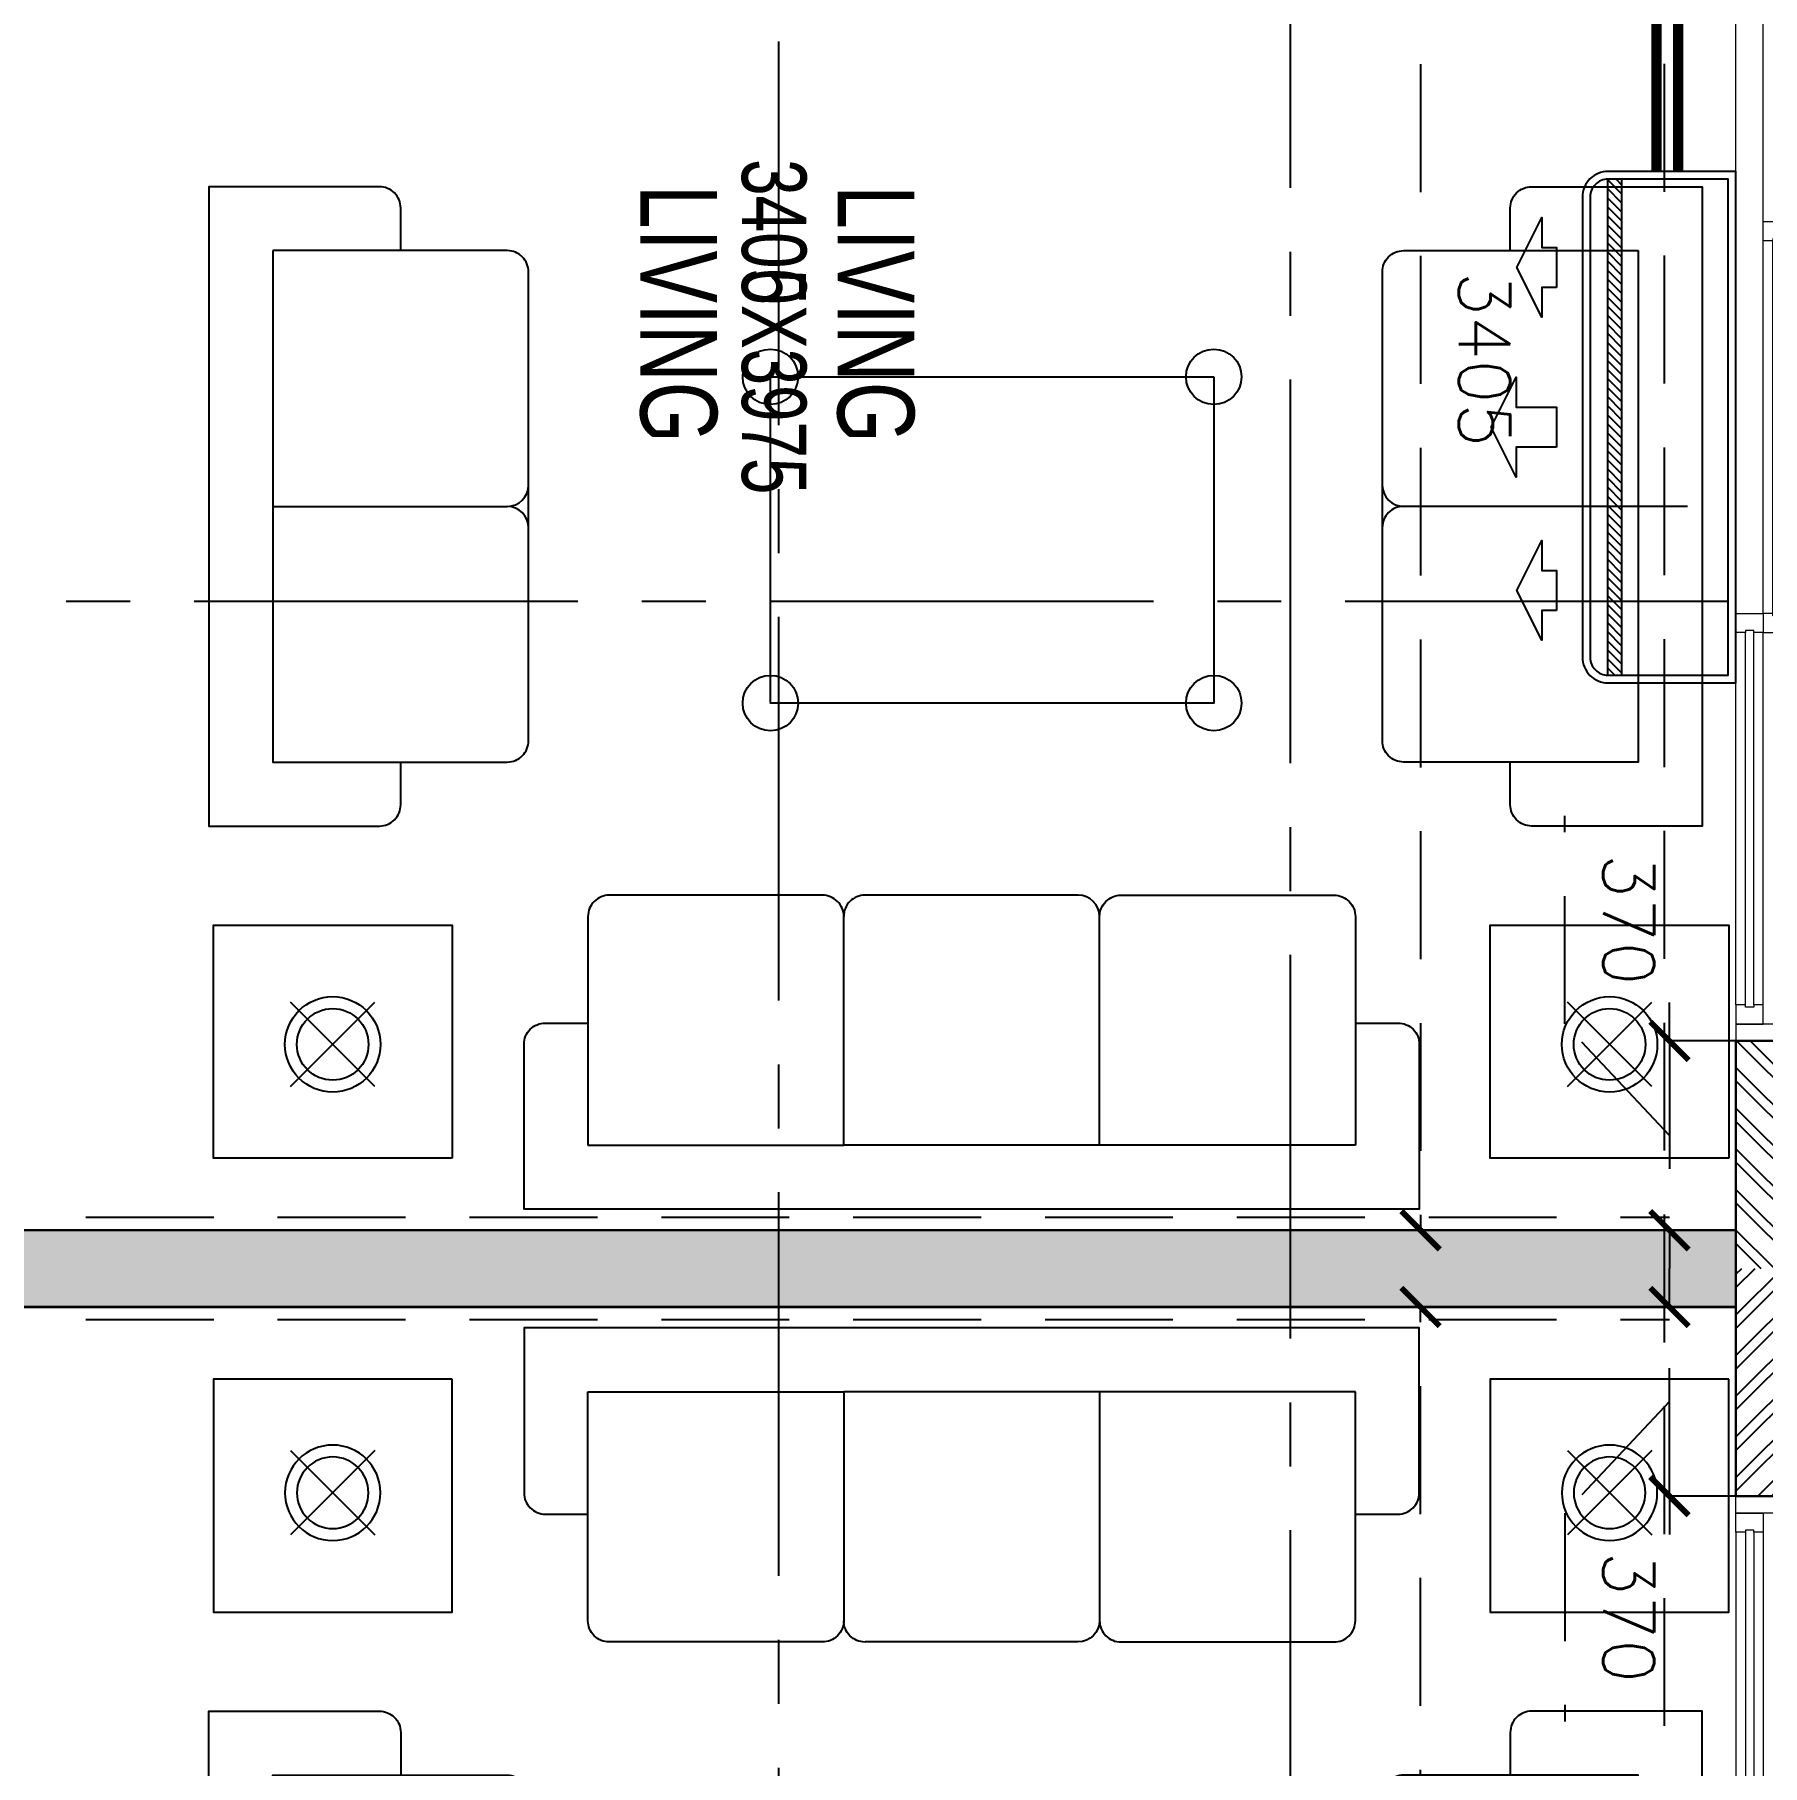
# Model space of a CAD drawing. Header units: millimetres. Extents: x -414464 to 1686, y -90036 to 108605.
# Drawn here: x -98841 to -95464, y -67016 to -63632 of the extents above; entities that cross this region are included whole.
import ezdxf

# ---------------------------------------------------------------- set-up
doc = ezdxf.new("R2010")
doc.units = ezdxf.units.MM
doc.header["$LTSCALE"] = 1000
doc.header["$MEASUREMENT"] = 0
for name, pattern in [('$1$AUDIT_D_120904163729-0', [0]), ('$36$HIDDEN', [0.375, 0.25, -0.125]), ('2BHK-A - BACK$1$AUDIT_D_120904163729-0', [0]), ('2BHK-A - BACK$1$DASHED', [0.75, 0.5, -0.25]), ('2BHK-A - BACK$1$PHANTOM2', [1.25, 0.625, -0.125, 0.125, -0.125, 0.125, -0.125]), ('AUDIT_D_120904163729-0', [0]), ('T8(T9 IS SIMILAR) - DIMENSION & TEXTING$1$HIDDEN', [0.375, 0.25, -0.125]), ('T8(T9 IS SIMILAR)$1$$0$HIDDEN', [0.375, 0.25, -0.125]), ('T8_REFUGE COLUMNS$1$CENTER2', [1.125, 0.75, -0.125, 0.125, -0.125])]:
    doc.linetypes.add(name, pattern=pattern)
doc.layers.get('0').update_dxf_attribs({"linetype": 'AUDIT_D_120904163729-0'})
for name, color, linetype in [('$0$A-HATCH -160', 251, '$1$AUDIT_D_120904163729-0'), ('$21$A-DIMENSIONS', 2, '$36$HIDDEN'), ('2BHK-A - BACK$1$2BHK-A - FRONT$0$a-furniture', 8, 'Continuous'), ('2BHK-A - BACK$1$A-HATCH -160', 251, '2BHK-A - BACK$1$AUDIT_D_120904163729-0'), ('2BHK-A - BACK$1$A-INDOOR UNIT', 30, 'Continuous'), ('a-rcc', 3, 'Continuous'), ('T8(T9 IS SIMILAR) - DIMENSION & TEXTING$1$A-DIMENSIONS', 2, 'T8(T9 IS SIMILAR) - DIMENSION & TEXTING$1$HIDDEN'), ('T8(T9 IS SIMILAR)$1$$6$a-beam 2', 50, 'Continuous'), ('T8(T9 IS SIMILAR)$1$S-BEAM', 20, 'T8(T9 IS SIMILAR)$1$$0$HIDDEN'), ('T8_REFUGE COLUMNS$1$A-CENTERLINE', 193, 'T8_REFUGE COLUMNS$1$CENTER2'), ('T8_TYPICAL COLUMNS$1$A-RCC COLS', 3, 'Continuous')]:
    doc.layers.add(name, color=color, linetype=linetype)
for name, color, linetype, lineweight in [('2BHK-A - BACK$1$A-AC DRAIN PIPE', 94, 'Continuous', 18), ('2BHK-A - BACK$1$A-AC PIPE', 151, 'Continuous', 20), ('2BHK-A - BACK$1$a-Text', 4, 'Continuous', 0), ('2BHK-A - BACK$1$a-TEXT -R SIZE', 4, 'Continuous', 0), ('2BHK-A - BACK$1$A-WALL- 160', 6, 'Continuous', 30), ('2BHK-A - BACK$1$Window', 4, 'Continuous', 20), ('T8(T9 IS SIMILAR) - DIMENSION & TEXTING$1$a-Text', 4, 'Continuous', 0), ('T8(T9 IS SIMILAR) - DIMENSION & TEXTING$1$a-TEXT -R SIZE', 4, 'Continuous', 0), ('T8(T9 IS SIMILAR)$1$D&W', 8, 'Continuous', 25)]:
    doc.layers.add(name, color=color, linetype=linetype, lineweight=lineweight)
doc.styles.add('2BHK-A - BACK$1$ARIAL ARROW', font='swisscl.ttf')
doc.styles.add('T8(T9 IS SIMILAR) - DIMENSION & TEXTING$1$ARIAL ARROW', font='swisscl.ttf')
doc.styles.add('T8(T9 IS SIMILAR) - DIMENSION & TEXTING$1$Romans 1', font='romans.shx', dxfattribs={"height": 100})
doc.dimstyles.new('T8(T9 IS SIMILAR) - DIMENSION & TEXTING$1$ALPINE S', dxfattribs={"dimscale": 0, "dimtxt": 100, "dimasz": 75, "dimexe": 0, "dimexo": 0, "dimgap": 75, "dimtad": 1, "dimdec": 0, "dimzin": 0, "dimdsep": 46, "dimtxsty": 'T8(T9 IS SIMILAR) - DIMENSION & TEXTING$1$Romans 1', "dimblk": 'T8(T9 IS SIMILAR) - DIMENSION & TEXTING$1$_ArchTick', "dimcen": 0.09, "dimclrd": 256, "dimclre": 256, "dimclrt": 7, "dimadec": 0, "dimazin": 0, "dimtfac": 1, "dimtdec": 0, "dimtofl": 0, "dimtmove": 1, "dimatfit": 0, "dimldrblk": 'T8(T9 IS SIMILAR) - DIMENSION & TEXTING$1$_Open90', "dimfxl": 1, "dimtolj": 1, "dimtzin": 0, "dimarcsym": 0})

# ---------------------------------------------------------------- blocks, each defined once
blk = doc.blocks.new('T8_REFUGE COLUMNS')
at = {"layer": 'T8_REFUGE COLUMNS$1$A-CENTERLINE'}
for p, q in [((1204967.1, -5719963), (1204967.1, -5698299.6)), ((1214284.1, -5703194.9), (1182156.9, -5703194.9)), ((1218123.2, -5704194.9), (1182156.9, -5704194.9))]:
    blk.add_line(p, q, dxfattribs=at)
blk = doc.blocks.new('T8_TYPICAL COLUMNS')
at = {"layer": 'T8_TYPICAL COLUMNS$1$A-RCC COLS', "linetype": 'ByBlock'}
blk.add_blockref('T8_REFUGE COLUMNS', (0, 0), dxfattribs=at)
blk = doc.blocks.new('2BHK-A - BACK$1$2400')
at = {"layer": '2BHK-A - BACK$1$Window', "color": 1, "lineweight": 13}
for p, q in [((1151176.5, -5692111.9), (1148842.5, -5692111.9)), ((1149607.5, -5692111.9), (1148880, -5692111.9)), ((1149607.5, -5692165.3), (1148880, -5692165.3)), ((1150373.7, -5692165.3), (1149645, -5692165.3)), ((1150411.2, -5692165.3), (1151176.5, -5692165.3)), ((1149607.5, -5692218.6), (1148842.5, -5692218.6)), ((1150373.7, -5692218.6), (1149645, -5692218.6)), ((1151139, -5692218.6), (1150411.2, -5692218.6)), ((1150373.7, -5692271.9), (1148842.5, -5692271.9)), ((1151139, -5692271.9), (1150411.2, -5692271.9))]:
    blk.add_line(p, q, dxfattribs=at)
at = {"layer": '2BHK-A - BACK$1$Window', "color": 5, "lineweight": 13}
for p, q in [((1149607.5, -5692142.2), (1148880, -5692142.2)), ((1149607.5, -5692146.7), (1148880, -5692146.7)), ((1150373.7, -5692183.8), (1149645, -5692183.8)), ((1150373.7, -5692200), (1149645, -5692200)), ((1151139, -5692237.2), (1150411.2, -5692237.2)), ((1151139, -5692253.3), (1150411.2, -5692253.3))]:
    blk.add_line(p, q, dxfattribs=at)
at = {"layer": '2BHK-A - BACK$1$Window', "color": 4, "lineweight": 13}
for points in [[(1148842.5, -5692111.9), (1148809.5, -5692111.9), (1148809.5, -5692271.9), (1148842.5, -5692271.9)], [(1148880, -5692146.7), (1148880, -5692165.3), (1148842.5, -5692165.3), (1148842.5, -5692111.9), (1148880, -5692111.9), (1148880, -5692142.2), (1148875.5, -5692142.2), (1148875.5, -5692146.7)], [(1149607.5, -5692146.7), (1149607.5, -5692165.3), (1149645, -5692165.3), (1149645, -5692111.9), (1149607.5, -5692111.9), (1149607.5, -5692142.2), (1149612, -5692142.2), (1149612, -5692146.7)], [(1151209.5, -5692111.9), (1151176.5, -5692111.9), (1151176.5, -5692271.9), (1151209.5, -5692271.9)], [(1149645, -5692200), (1149645, -5692218.6), (1149607.5, -5692218.6), (1149607.5, -5692165.3), (1149645, -5692165.3), (1149645, -5692183.8), (1149640.5, -5692183.8), (1149640.5, -5692200)], [(1150373.7, -5692200), (1150373.7, -5692218.6), (1150411.2, -5692218.6), (1150411.2, -5692165.3), (1150373.7, -5692165.3), (1150373.7, -5692183.8), (1150378.2, -5692183.8), (1150378.2, -5692200)], [(1150411.2, -5692253.3), (1150411.2, -5692271.9), (1150373.7, -5692271.9), (1150373.7, -5692218.6), (1150411.2, -5692218.6), (1150411.2, -5692237.2), (1150406.7, -5692237.2), (1150406.7, -5692253.3)], [(1151139, -5692253.3), (1151139, -5692271.9), (1151176.5, -5692271.9), (1151176.5, -5692218.6), (1151139, -5692218.6), (1151139, -5692237.2), (1151143.5, -5692237.2), (1151143.5, -5692253.3)]]:
    blk.add_lwpolyline(points, close=True, dxfattribs=at)
blk = doc.blocks.new('2BHK-A - BACK$1$1.5tr')
at = {"layer": '2BHK-A - BACK$1$A-INDOOR UNIT'}
h = blk.add_hatch(dxfattribs=at)
h.set_pattern_fill('ANSI31', color=3, scale=100, style=0)
h.paths.add_polyline_path([(222.8, 485), (251, 485), (251, -485), (222.8, -485)])
for points in [[(300, 450), (300, -450, -0.414214), (250, -500), (0, -500), (0, 500), (250, 500, -0.414214)], [(285, 450), (285, -450, -0.414214), (250, -485), (15, -485), (15, 485), (250, 485, -0.414214)]]:
    blk.add_lwpolyline(points, format="xyb", close=True, dxfattribs=at)
at = {"layer": '2BHK-A - BACK$1$A-INDOOR UNIT', "color": 3}
blk.add_lwpolyline([(222.8, 485), (251, 485), (251, -485), (222.8, -485)], close=True, dxfattribs=at)
at = {"layer": '2BHK-A - BACK$1$A-INDOOR UNIT', "color": 0, "ltscale": 300}
for points in [[(350.5, 273.3), (379.7, 273.3), (379.7, 214.8), (428.5, 312.3), (379.7, 409.8), (379.7, 351.3), (350.5, 351.3)], [(350.5, -39), (429.7, -39), (429.7, -97.5), (478.5, 0), (429.7, 97.5), (429.7, 39), (350.5, 39)], [(350.5, -358.3), (379.7, -358.3), (379.7, -416.8), (428.5, -319.3), (379.7, -221.8), (379.7, -280.3), (350.5, -280.3)]]:
    blk.add_lwpolyline(points, close=True, dxfattribs=at)
blk = doc.blocks.new('2BHK-A - BACK')
at = {"layer": '2BHK-A - BACK$1$A-HATCH -160', "linetype": 'ByBlock'}
h = blk.add_hatch(dxfattribs=at)
h.set_pattern_fill('ANSI32', color=256, scale=150)
h.paths.add_polyline_path([(1205827.1, -5702324.3), (1206272.1, -5702324.3), (1206272.1, -5702164.3), (1205827.1, -5702164.3)])
h.paths.add_polyline_path([(1202792.1, -5702324.3), (1202792.1, -5702164.3), (1203427.1, -5702164.3), (1203427.1, -5702324.3)])
h = blk.add_hatch(dxfattribs=at)
h.set_pattern_fill('HEX', color=256, scale=150)
h.set_pattern_definition([(9e-15, (-0.22, 0.45), (0, 32.47595264), [18.75, -37.5]), (120, (-0.22, 0.45), (-28.125, -16.23797632), [18.75, -37.5]), (60, (18.53, 0.45), (-28.125, 16.23797632), [18.75, -37.5])])
h.paths.add_polyline_path([(1206347.1, -5702324.3), (1206197.1, -5702324.3), (1206197.1, -5710748.8), (1206347.1, -5710748.8)])
at = {"layer": '2BHK-A - BACK$1$2BHK-A - FRONT$0$a-furniture'}
for p, q in [((1204781.9, -5702418.9), (1204781.9, -5702877.2)), ((1204781.9, -5702515.4), (1204781.9, -5702973.8)), ((1205916.4, -5702653.8), (1205751.4, -5702488.8)), ((1205916.4, -5702488.8), (1205751.4, -5702653.8)), ((1206031.2, -5703568.2), (1206031.2, -5704068.2)), ((1205542.2, -5703609.9), (1205542.2, -5704026.6)), ((1205542.2, -5704109.9), (1205542.2, -5704526.6)), ((1204781.9, -5705184.3), (1204781.9, -5704726)), ((1204781.9, -5705184.3), (1204781.9, -5704726)), ((1205916.4, -5705149.7), (1205751.4, -5704984.7)), ((1205916.4, -5704984.7), (1205751.4, -5705149.7))]:
    blk.add_line(p, q, dxfattribs=at)
for points in [[(1206056.2, -5702337.9), (1206056.2, -5702804.6), (1205600.5, -5702804.6), (1205600.5, -5702337.9)], [(1206056.2, -5704833.9), (1206056.2, -5705300.5), (1205600.5, -5705300.5), (1205600.5, -5704833.9)]]:
    blk.add_lwpolyline(points, close=True, dxfattribs=at)
for points in [[(1204281.9, -5702765.4), (1204198.6, -5702765.4, -0.414214), (1204156.9, -5702723.8), (1204156.9, -5702390.4), (1205406.9, -5702390.4), (1205406.9, -5702723.8, -0.414214), (1205365.2, -5702765.4), (1205281.9, -5702765.4)], [(1205792.2, -5703068.2), (1205792.2, -5702984.9, -0.414214), (1205833.9, -5702943.2), (1206156.2, -5702943.2), (1206156.2, -5704693.2), (1205833.8, -5704693.2, -0.414214), (1205792.2, -5704651.6), (1205792.2, -5704568.2)], [(1204281.9, -5704934.3), (1204198.6, -5704934.3, 0.414214), (1204156.9, -5704976), (1204156.9, -5705309.3), (1205406.9, -5705309.3), (1205406.9, -5704976, 0.414214), (1205365.2, -5704934.3), (1205281.9, -5704934.3)]]:
    blk.add_lwpolyline(points, format="xyb", dxfattribs=at)
for points in [[(1204281.9, -5702515.4), (1205281.9, -5702515.4), (1205281.9, -5702973.8, -0.414214), (1205240.2, -5703015.4), (1204323.6, -5703015.4, -0.414214), (1204281.9, -5702973.8)], [(1206031.2, -5703068.2), (1206031.2, -5703568.2), (1205583.9, -5703568.2, -0.414214), (1205542.2, -5703526.6), (1205542.2, -5703109.9, -0.414214), (1205583.9, -5703068.2)], [(1206031.2, -5704568.2), (1206031.2, -5704068.2), (1205583.8, -5704068.2, 0.414214), (1205542.2, -5704109.9), (1205542.2, -5704526.6, 0.414214), (1205583.8, -5704568.2)], [(1204281.9, -5705184.3), (1205281.9, -5705184.3), (1205281.9, -5704726, 0.414214), (1205240.2, -5704684.3), (1204323.6, -5704684.3, 0.414214), (1204281.9, -5704726)]]:
    blk.add_lwpolyline(points, format="xyb", close=True, dxfattribs=at)
at = {"layer": '2BHK-A - BACK$1$2BHK-A - FRONT$0$a-furniture', "elevation": -0.4}
blk.add_lwpolyline([(1204528.6, -5703344.9), (1205166.6, -5703344.9), (1205166.6, -5704211.6), (1204528.6, -5704211.6)], close=True, dxfattribs=at)
at = {"layer": '2BHK-A - BACK$1$2BHK-A - FRONT$0$a-furniture'}
for centre, radius in [((1205833.9, -5702571.3), 93.3), ((1205833.9, -5702571.3), 70), ((1204528.6, -5703344.9, -0.4), 54.2), ((1205166.6, -5703344.9, -0.4), 54.2), ((1204528.6, -5704211.6, -0.4), 54.2), ((1205166.6, -5704211.6, -0.4), 54.2), ((1205833.9, -5705067.2), 93.3), ((1205833.9, -5705067.2), 70)]:
    blk.add_circle(centre, radius, dxfattribs=at)
for centre, start, end in [((1204740.2, -5702973.8, 0), 270.0002, 0.0002), ((1204823.6, -5702973.8, 0), 179.9998, 269.9998), ((1205583.9, -5703609.9), 89.9997, 179.9997), ((1205583.8, -5704026.6), 179.9998, 269.9998), ((1204740.2, -5704726, 0), 359.9998, 89.9998), ((1204823.6, -5704726, 0), 90.0002, 180.0002)]:
    blk.add_arc(centre, 41.7, start, end, dxfattribs=at)
at = {"layer": '2BHK-A - BACK$1$A-AC DRAIN PIPE', "linetype": '2BHK-A - BACK$1$PHANTOM2', "ltscale": 0.1, "const_width": 20}
blk.add_lwpolyline([(1202996, -5702091), (1202996, -5702479.6), (1204127, -5702479.6)], dxfattribs=at)
at = {"layer": '2BHK-A - BACK$1$A-AC PIPE', "linetype": '2BHK-A - BACK$1$DASHED', "ltscale": 0.1, "const_width": 20}
blk.add_lwpolyline([(1204127, -5702437.1), (1203168.7, -5702437.1), (1203168.7, -5702081.6)], dxfattribs=at)
at = {"layer": '2BHK-A - BACK$1$A-WALL- 160', "linetype": 'ByBlock'}
for p, q in [((1205827.1, -5702164.3), (1205827.1, -5702324.3)), ((1205827.1, -5702324.3), (1206272.1, -5702324.3)), ((1206197.1, -5702324.3), (1206197.1, -5710748.8)), ((1206347.1, -5702324.3), (1206347.1, -5710748.8))]:
    blk.add_line(p, q, dxfattribs=at)
blk.add_lwpolyline([(1206347.1, -5702324.3), (1206347.1, -5710748.8), (1206197.1, -5710748.8), (1206197.1, -5702324.3)], dxfattribs=at)
at = {"layer": '2BHK-A - BACK$1$A-INDOOR UNIT', "extrusion": (0, 0, -1), "zscale": -1, "rotation": 270}
blk.add_blockref('2BHK-A - BACK$1$1.5tr', (-1204627, -5702324.3), dxfattribs=at)
at = {"layer": '2BHK-A - BACK$1$A-WALL- 160', "linetype": 'ByBlock'}
blk.add_blockref('2BHK-A - BACK$1$2400', (54617.6, -10052.4), dxfattribs=at)
at = {"layer": '2BHK-A - BACK$1$a-Text', "style": '2BHK-A - BACK$1$ARIAL ARROW'}
blk.add_text('LIVING', height=150, dxfattribs=at).set_placement((1204153.5, -5704465.7))
at = {"layer": '2BHK-A - BACK$1$a-TEXT -R SIZE', "color": 2, "style": '2BHK-A - BACK$1$ARIAL ARROW'}
blk.add_text('3400X3975', height=125, dxfattribs=at).set_placement((1204102.9, -5704266.2))
blk = doc.blocks.new('T8(T9 IS SIMILAR) - DIMENSION & TEXTING$1$_ArchTick')
at = {"color": 0, "linetype": 'ByBlock', "const_width": 0.15}
blk.add_lwpolyline([(-0.5, -0.5), (0.5, 0.5)], dxfattribs=at)
blk = doc.blocks.new('*D1578')
at = {"layer": 'T8(T9 IS SIMILAR) - DIMENSION & TEXTING$1$A-DIMENSIONS', "linetype": 'T8(T9 IS SIMILAR) - DIMENSION & TEXTING$1$HIDDEN', "lineweight": -2, "transparency": 16777216}
for p, q in [((1202792.3, -5702722.3), (1202792.3, -5702940.9)), ((1206197.3, -5702722.3), (1206197.3, -5702940.9))]:
    blk.add_line(p, q, dxfattribs=at)
at = {"layer": 'T8(T9 IS SIMILAR) - DIMENSION & TEXTING$1$A-DIMENSIONS', "lineweight": -2, "transparency": 16777216}
blk.add_line((1202792.3, -5702940.9), (1206197.3, -5702940.9), dxfattribs=at)
at = {"layer": 'T8(T9 IS SIMILAR) - DIMENSION & TEXTING$1$A-DIMENSIONS', "linetype": 'ByBlock', "lineweight": -2, "transparency": 16777216, "xscale": 75, "yscale": 75, "zscale": 75, "rotation": 180}
blk.add_blockref('T8(T9 IS SIMILAR) - DIMENSION & TEXTING$1$_ArchTick', (1202792.3, -5702940.9), dxfattribs=at)
at = {"layer": 'T8(T9 IS SIMILAR) - DIMENSION & TEXTING$1$A-DIMENSIONS', "linetype": 'ByBlock', "lineweight": -2, "transparency": 16777216, "xscale": 75, "yscale": 75, "zscale": 75}
blk.add_blockref('T8(T9 IS SIMILAR) - DIMENSION & TEXTING$1$_ArchTick', (1206197.3, -5702940.9), dxfattribs=at)
at = {"layer": 'T8(T9 IS SIMILAR) - DIMENSION & TEXTING$1$A-DIMENSIONS', "color": 7, "linetype": 'ByBlock', "transparency": 16777216, "insert": (1204494.8, -5702815.9), "char_height": 100, "attachment_point": 5, "style": 'T8(T9 IS SIMILAR) - DIMENSION & TEXTING$1$Romans 1'}
blk.add_mtext('\\A1;3405', dxfattribs=at)
blk = doc.blocks.new('T8(T9 IS SIMILAR) - DIMENSION & TEXTING$1$_Open90')
at = {"color": 0, "linetype": 'ByBlock', "lineweight": -2}
for p, q in [((-0.5, 0.5), (0, 0)), ((0, 0), (-1, 0)), ((0, 0), (-0.5, -0.5))]:
    blk.add_line(p, q, dxfattribs=at)
blk = doc.blocks.new('*D1516')
at = {"layer": 'T8(T9 IS SIMILAR) - DIMENSION & TEXTING$1$A-DIMENSIONS', "linetype": 'T8(T9 IS SIMILAR) - DIMENSION & TEXTING$1$HIDDEN', "lineweight": -2, "transparency": 16777216}
for p, q in [((1205827.3, -5702325.8), (1205827.3, -5702454.3)), ((1206197.3, -5702325.8), (1206197.3, -5702454.3))]:
    blk.add_line(p, q, dxfattribs=at)
at = {"layer": 'T8(T9 IS SIMILAR) - DIMENSION & TEXTING$1$A-DIMENSIONS', "lineweight": -2, "transparency": 16777216}
for p, q in [((1205827.3, -5702454.3), (1205752.3, -5702454.3)), ((1206012.3, -5702454.3), (1205793.9, -5702658.9)), ((1205827.3, -5702454.3), (1206197.3, -5702454.3)), ((1206197.3, -5702454.3), (1206272.3, -5702454.3)), ((1205793.9, -5702658.9), (1205386.8, -5702658.9))]:
    blk.add_line(p, q, dxfattribs=at)
at = {"layer": 'T8(T9 IS SIMILAR) - DIMENSION & TEXTING$1$A-DIMENSIONS', "linetype": 'ByBlock', "lineweight": -2, "transparency": 16777216, "xscale": 75, "yscale": 75, "zscale": 75}
blk.add_blockref('T8(T9 IS SIMILAR) - DIMENSION & TEXTING$1$_ArchTick', (1205827.3, -5702454.3), dxfattribs=at)
at = {"layer": 'T8(T9 IS SIMILAR) - DIMENSION & TEXTING$1$A-DIMENSIONS', "linetype": 'ByBlock', "lineweight": -2, "transparency": 16777216, "xscale": 75, "yscale": 75, "zscale": 75, "rotation": 180}
blk.add_blockref('T8(T9 IS SIMILAR) - DIMENSION & TEXTING$1$_ArchTick', (1206197.3, -5702454.3), dxfattribs=at)
at = {"layer": 'T8(T9 IS SIMILAR) - DIMENSION & TEXTING$1$A-DIMENSIONS', "color": 7, "linetype": 'ByBlock', "transparency": 16777216, "insert": (1205590.3, -5702533.9), "char_height": 100, "attachment_point": 5, "style": 'T8(T9 IS SIMILAR) - DIMENSION & TEXTING$1$Romans 1'}
blk.add_mtext('\\A1;370', dxfattribs=at)
blk = doc.blocks.new('*D1495')
at = {"layer": 'T8(T9 IS SIMILAR) - DIMENSION & TEXTING$1$A-DIMENSIONS', "linetype": 'T8(T9 IS SIMILAR) - DIMENSION & TEXTING$1$HIDDEN', "lineweight": -2, "transparency": 16777216}
for p, q in [((1206347.3, -5702722.3), (1206347.3, -5702940.9)), ((1209752.3, -5702722.3), (1209752.3, -5702940.9))]:
    blk.add_line(p, q, dxfattribs=at)
at = {"layer": 'T8(T9 IS SIMILAR) - DIMENSION & TEXTING$1$A-DIMENSIONS', "lineweight": -2, "transparency": 16777216}
blk.add_line((1209752.3, -5702940.9), (1206347.3, -5702940.9), dxfattribs=at)
at = {"layer": 'T8(T9 IS SIMILAR) - DIMENSION & TEXTING$1$A-DIMENSIONS', "linetype": 'ByBlock', "lineweight": -2, "transparency": 16777216, "xscale": 75, "yscale": 75, "zscale": 75, "rotation": 180}
blk.add_blockref('T8(T9 IS SIMILAR) - DIMENSION & TEXTING$1$_ArchTick', (1206347.3, -5702940.9), dxfattribs=at)
at = {"layer": 'T8(T9 IS SIMILAR) - DIMENSION & TEXTING$1$A-DIMENSIONS', "linetype": 'ByBlock', "lineweight": -2, "transparency": 16777216, "xscale": 75, "yscale": 75, "zscale": 75}
blk.add_blockref('T8(T9 IS SIMILAR) - DIMENSION & TEXTING$1$_ArchTick', (1209752.3, -5702940.9), dxfattribs=at)
at = {"layer": 'T8(T9 IS SIMILAR) - DIMENSION & TEXTING$1$A-DIMENSIONS', "color": 7, "linetype": 'ByBlock', "transparency": 16777216, "insert": (1208049.8, -5702815.9), "char_height": 100, "attachment_point": 5, "style": 'T8(T9 IS SIMILAR) - DIMENSION & TEXTING$1$Romans 1'}
blk.add_mtext('\\A1;3405', dxfattribs=at)
blk = doc.blocks.new('*D1497')
at = {"layer": 'T8(T9 IS SIMILAR) - DIMENSION & TEXTING$1$A-DIMENSIONS', "linetype": 'T8(T9 IS SIMILAR) - DIMENSION & TEXTING$1$HIDDEN', "lineweight": -2, "transparency": 16777216}
for p, q in [((1206347.3, -5702325.8), (1206347.3, -5702454.3)), ((1206717.3, -5702325.8), (1206717.3, -5702454.3))]:
    blk.add_line(p, q, dxfattribs=at)
at = {"layer": 'T8(T9 IS SIMILAR) - DIMENSION & TEXTING$1$A-DIMENSIONS', "lineweight": -2, "transparency": 16777216}
for p, q in [((1206347.3, -5702454.3), (1206272.3, -5702454.3)), ((1206717.3, -5702454.3), (1206347.3, -5702454.3)), ((1206532.3, -5702454.3), (1206750.6, -5702658.9)), ((1206717.3, -5702454.3), (1206792.3, -5702454.3)), ((1206750.6, -5702658.9), (1207157.8, -5702658.9))]:
    blk.add_line(p, q, dxfattribs=at)
at = {"layer": 'T8(T9 IS SIMILAR) - DIMENSION & TEXTING$1$A-DIMENSIONS', "linetype": 'ByBlock', "lineweight": -2, "transparency": 16777216, "xscale": 75, "yscale": 75, "zscale": 75}
blk.add_blockref('T8(T9 IS SIMILAR) - DIMENSION & TEXTING$1$_ArchTick', (1206347.3, -5702454.3), dxfattribs=at)
at = {"layer": 'T8(T9 IS SIMILAR) - DIMENSION & TEXTING$1$A-DIMENSIONS', "linetype": 'ByBlock', "lineweight": -2, "transparency": 16777216, "xscale": 75, "yscale": 75, "zscale": 75, "rotation": 180}
blk.add_blockref('T8(T9 IS SIMILAR) - DIMENSION & TEXTING$1$_ArchTick', (1206717.3, -5702454.3), dxfattribs=at)
at = {"layer": 'T8(T9 IS SIMILAR) - DIMENSION & TEXTING$1$A-DIMENSIONS', "color": 7, "linetype": 'ByBlock', "transparency": 16777216, "insert": (1206954.2, -5702533.9), "char_height": 100, "attachment_point": 5, "style": 'T8(T9 IS SIMILAR) - DIMENSION & TEXTING$1$Romans 1'}
blk.add_mtext('\\A1;370', dxfattribs=at)
blk = doc.blocks.new('T8(T9 IS SIMILAR) - DIMENSION & TEXTING')
at = {"layer": 'T8(T9 IS SIMILAR) - DIMENSION & TEXTING$1$a-Text', "style": 'T8(T9 IS SIMILAR) - DIMENSION & TEXTING$1$ARIAL ARROW'}
blk.add_text('LIVING', height=150, dxfattribs=at).set_placement((1204153.7, -5704080.4))
at = {"layer": 'T8(T9 IS SIMILAR) - DIMENSION & TEXTING$1$a-TEXT -R SIZE', "color": 2, "style": 'T8(T9 IS SIMILAR) - DIMENSION & TEXTING$1$ARIAL ARROW'}
blk.add_text('3405X3975', height=125, dxfattribs=at).set_placement((1204103.1, -5704267.3))
at = {"layer": 'T8(T9 IS SIMILAR) - DIMENSION & TEXTING$1$A-DIMENSIONS', "linetype": 'ByBlock'}
dim = blk.add_linear_dim(base=(1206197.3, -5702454.3), p1=(1205827.3, -5702325.8), p2=(1206197.3, -5702325.8), dimstyle='T8(T9 IS SIMILAR) - DIMENSION & TEXTING$1$ALPINE S', override={"dimscale": 1, "dimfxl": 5, "dimarcsym": 1}, dxfattribs=at)
dim.commit()
dim.dimension.update_dxf_attribs({"geometry": '*D1516', "text_midpoint": (1205718.9, -5702658.9), "dimtype": 128})
dim = blk.add_linear_dim(base=(1206347.3, -5702454.3), p1=(1206717.3, -5702325.8), p2=(1206347.3, -5702325.8), angle=180, dimstyle='T8(T9 IS SIMILAR) - DIMENSION & TEXTING$1$ALPINE S', override={"dimscale": 1, "dimfxl": 5, "dimarcsym": 1}, dxfattribs=at)
dim.commit()
dim.dimension.update_dxf_attribs({"geometry": '*D1497', "text_midpoint": (1206825.6, -5702658.9), "dimtype": 128})
dim = blk.add_linear_dim(base=(1206197.3, -5702940.9), p1=(1202792.3, -5702722.3, -0.1), p2=(1206197.3, -5702722.3), dimstyle='T8(T9 IS SIMILAR) - DIMENSION & TEXTING$1$ALPINE S', override={"dimscale": 1, "dimfxl": 5, "dimarcsym": 1}, dxfattribs=at)
dim.commit()
dim.dimension.update_dxf_attribs({"geometry": '*D1578', "text_midpoint": (1204494.8, -5702815.9)})
dim = blk.add_linear_dim(base=(1206347.3, -5702940.9), p1=(1209752.3, -5702722.3, -0.1), p2=(1206347.3, -5702722.3), angle=180, dimstyle='T8(T9 IS SIMILAR) - DIMENSION & TEXTING$1$ALPINE S', override={"dimscale": 1, "dimfxl": 5, "dimarcsym": 1}, dxfattribs=at)
dim.commit()
dim.dimension.update_dxf_attribs({"geometry": '*D1495', "text_midpoint": (1208049.8, -5702815.9)})
blk = doc.blocks.new('T8(T9 IS SIMILAR)')
at = {"layer": 'T8(T9 IS SIMILAR)$1$D&W', "linetype": 'ByBlock'}
for name in ['T8_TYPICAL COLUMNS', '2BHK-A - BACK']:
    blk.add_blockref(name, (0, 0), dxfattribs=at)
at = {"layer": 'T8(T9 IS SIMILAR)$1$D&W', "linetype": 'ByBlock', "xscale": -1}
blk.add_blockref('2BHK-A - BACK', (2412544.6, 0), dxfattribs=at)
at = {"layer": 'T8(T9 IS SIMILAR)$1$$6$a-beam 2', "linetype": 'ByBlock'}
blk.add_blockref('T8(T9 IS SIMILAR) - DIMENSION & TEXTING', (0, 0), dxfattribs=at)
at = {"layer": 'T8(T9 IS SIMILAR)$1$S-BEAM'}
for p, q in [((1202791.6, -5702464.6), (1209751.7, -5702464.5)), ((1206172, -5707799.8, -0.1), (1206171.9, -5702454.3, 0)), ((1206372, -5707799.8, -0.1), (1206371.9, -5702454.3, 0))]:
    blk.add_line(p, q, dxfattribs=at)
blk = doc.blocks.new('A$C48506478')
at = {"layer": '$21$A-DIMENSIONS', "linetype": 'ByBlock'}
blk.add_blockref('T8(T9 IS SIMILAR)', (-1195542.6, 5727884.6), dxfattribs=at)
at = {"layer": '$0$A-HATCH -160', "linetype": 'ByBlock'}
blk.add_blockref('T8(T9 IS SIMILAR) - DIMENSION & TEXTING', (-1195542.6, 5727884.6), dxfattribs=at)

msp = doc.modelspace()

# ---------------------------------------------------------------- block references
at = {"layer": 'a-rcc', "linetype": 'ByBlock', "rotation": 270}
msp.add_blockref('A$C48506478', (-121076, -55315.3, 0), dxfattribs=at)

doc.saveas('drawing.dxf')
